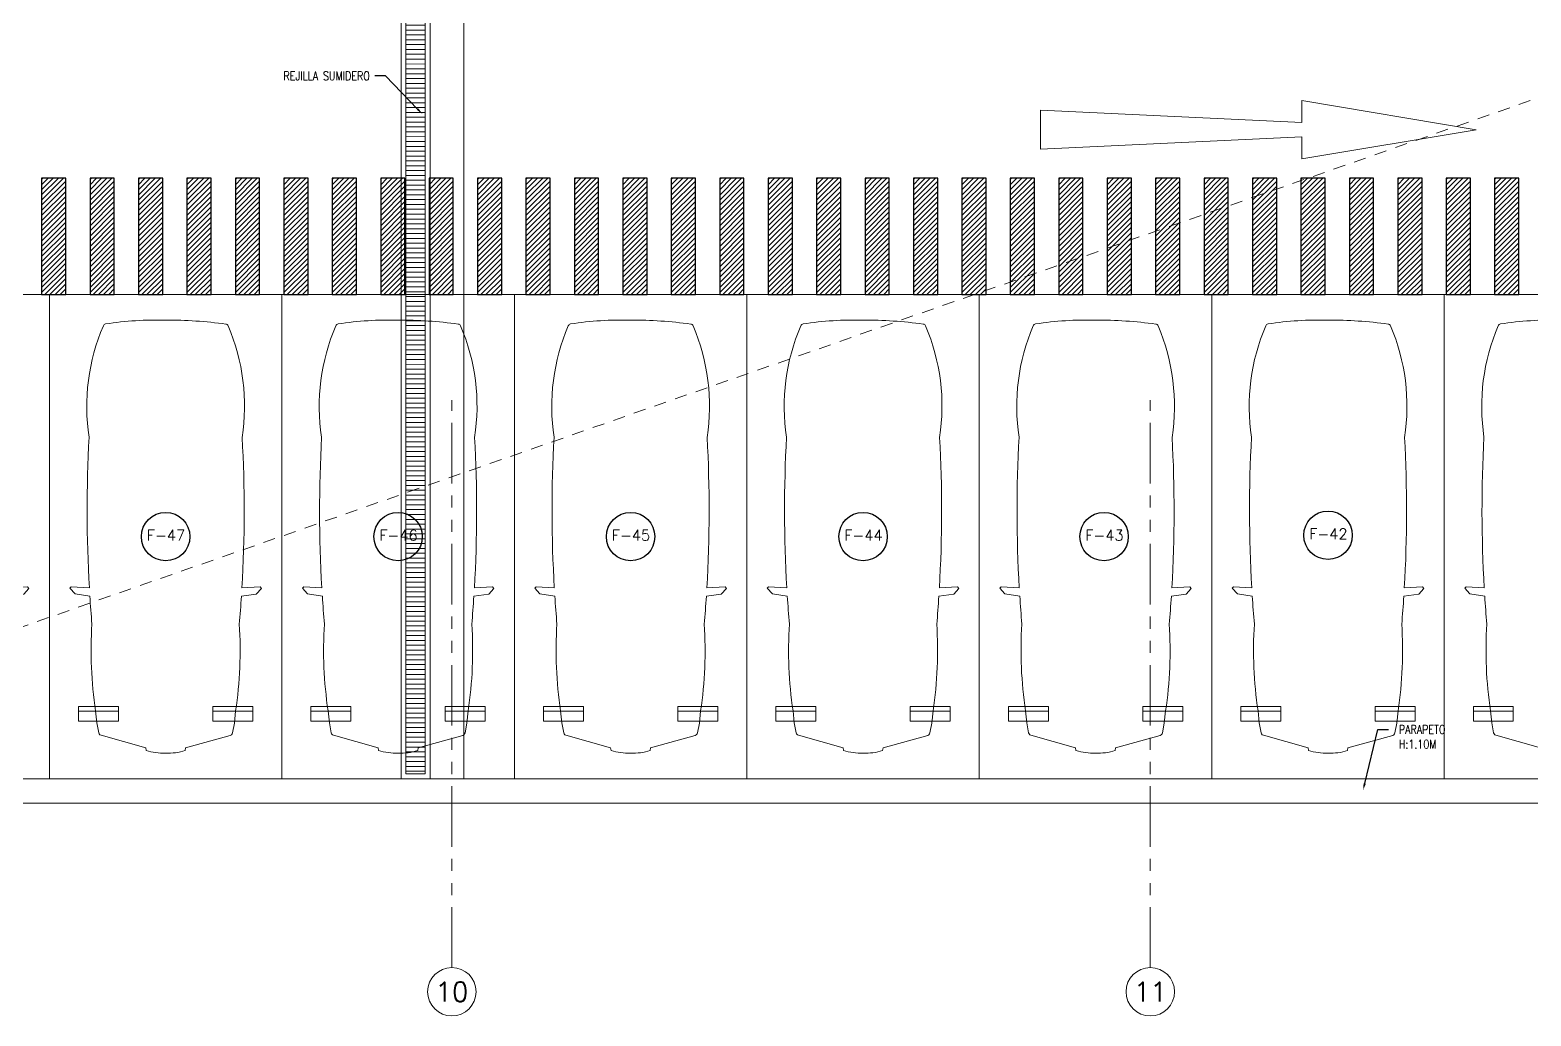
# Model space of a CAD drawing. Header units: millimetres. Extents: x 226317 to 226469, y 8188100 to 8188260.
# Drawn here: x 226398.71 to 226414.2, y 8188109.46 to 8188119.64 of the extents above; entities that cross this region are included whole.
import ezdxf
from ezdxf import colors
from ezdxf.entities.mleader import LeaderData, LeaderLine
from ezdxf.enums import TextEntityAlignment as Align
from ezdxf.math import Vec2, Vec3

# ---------------------------------------------------------------- set-up
doc = ezdxf.new("R2010")
doc.units = ezdxf.units.MM
for name, pattern in [('HIDDEN2', [0.1875, 0.125, -0.0625]), ('PHANTOM', [2.5, 1.25, -0.25, 0.25, -0.25, 0.25, -0.25]), ('PHANTOM2', [1.25, 0.625, -0.125, 0.125, -0.125, 0.125, -0.125])]:
    doc.linetypes.add(name, pattern=pattern)
for name, color, linetype in [('A-COTAS INT', 8, 'Continuous'), ('A-EJES', 8, 'PHANTOM'), ('A-LINEAS', 8, 'Continuous'), ('A-MOBILIARIO', 8, 'Continuous'), ('A-MURO BAJO', 8, 'Continuous'), ('A-NUMERO ESTAC', 8, 'Continuous'), ('A-PROYECCIONES', 8, 'HIDDEN2'), ('A-TEXTO-INDICACIONES', 8, 'Continuous'), ('CIRCULACION PEATONAL', 8, 'Continuous'), ('DLP_MURO BAJO', 8, 'Continuous')]:
    doc.layers.add(name, color=color, linetype=linetype)
doc.layers.add('A-ETAPAS', color=8, linetype='Continuous', lineweight=35, plot=False)
doc.styles.add('ROMANS', font='ROMANS.shx', dxfattribs={"oblique": 10})
doc.styles.add('TXT_COTAS', font='romans.shx', dxfattribs={"width": 0.8})

# ---------------------------------------------------------------- blocks, each defined once
blk = doc.blocks.new('*U25')
at = {"layer": 'CIRCULACION PEATONAL'}
h = blk.add_hatch(dxfattribs=at)
h.set_pattern_fill('ANSI31', color=256, scale=0.3)
h.set_pattern_definition([(45, (47.75036784235422, 0), (-0.02651650429449553, 0.02651650429449553), [])])
h.paths.add_polyline_path([(48.04736672583536, 0.2275326177477837), (47.79736672589357, 0.2275326177477837), (47.79736672589357, -0.9724673796445131), (48.04736672583536, -0.9724673796445131)])
h = blk.add_hatch(dxfattribs=at)
h.set_pattern_fill('ANSI31', color=256, scale=0.3)
h.set_pattern_definition([(45, (48.25036784235422, 0), (-0.02651650429449553, 0.02651650429449553), [])])
h.paths.add_polyline_path([(48.54736672583536, 0.2275326177477837), (48.29736672589357, 0.2275326177477837), (48.29736672589357, -0.9724673796445131), (48.54736672583536, -0.9724673796445131)])
h = blk.add_hatch(dxfattribs=at)
h.set_pattern_fill('ANSI31', color=256, scale=0.3)
h.set_pattern_definition([(45, (48.75036784235422, 0), (-0.02651650429449553, 0.02651650429449553), [])])
h.paths.add_polyline_path([(49.04736672583536, 0.2275326177477837), (48.79736672589357, 0.2275326177477837), (48.79736672589357, -0.9724673796445131), (49.04736672583536, -0.9724673796445131)])
h = blk.add_hatch(dxfattribs=at)
h.set_pattern_fill('ANSI31', color=256, scale=0.3)
h.set_pattern_definition([(45, (49.25036784235422, 0), (-0.02651650429449553, 0.02651650429449553), [])])
h.paths.add_polyline_path([(49.54736672583536, 0.2275326177477837), (49.29736672589357, 0.2275326177477837), (49.29736672589357, -0.9724673796445131), (49.54736672583536, -0.9724673796445131)])
h = blk.add_hatch(dxfattribs=at)
h.set_pattern_fill('ANSI31', color=256, scale=0.3)
h.set_pattern_definition([(45, (49.75036784235422, 0), (-0.02651650429449553, 0.02651650429449553), [])])
h.paths.add_polyline_path([(50.04736672583536, 0.2275326177477837), (49.79736672589357, 0.2275326177477837), (49.79736672589357, -0.9724673796445131), (50.04736672583536, -0.9724673796445131)])
h = blk.add_hatch(dxfattribs=at)
h.set_pattern_fill('ANSI31', color=256, scale=0.3)
h.set_pattern_definition([(45, (50.25036784235422, 0), (-0.02651650429449553, 0.02651650429449553), [])])
h.paths.add_polyline_path([(50.54736672583536, 0.2275326177477837), (50.29736672589357, 0.2275326177477837), (50.29736672589357, -0.9724673796445131), (50.54736672583536, -0.9724673796445131)])
h = blk.add_hatch(dxfattribs=at)
h.set_pattern_fill('ANSI31', color=256, scale=0.3)
h.set_pattern_definition([(45, (50.75036784235422, 0), (-0.02651650429449553, 0.02651650429449553), [])])
h.paths.add_polyline_path([(51.04736672583536, 0.2275326177477837), (50.79736672589357, 0.2275326177477837), (50.79736672589357, -0.9724673796445131), (51.04736672583536, -0.9724673796445131)])
h = blk.add_hatch(dxfattribs=at)
h.set_pattern_fill('ANSI31', color=256, scale=0.3)
h.set_pattern_definition([(45, (51.25036784235422, 0), (-0.02651650429449553, 0.02651650429449553), [])])
h.paths.add_polyline_path([(51.54736672583536, 0.2275326177477837), (51.29736672589357, 0.2275326177477837), (51.29736672589357, -0.9724673796445131), (51.54736672583536, -0.9724673796445131)])
h = blk.add_hatch(dxfattribs=at)
h.set_pattern_fill('ANSI31', color=256, scale=0.3)
h.set_pattern_definition([(45, (51.75036784235422, 0), (-0.02651650429449553, 0.02651650429449553), [])])
h.paths.add_polyline_path([(52.04736672583536, 0.2275326177477837), (51.79736672589357, 0.2275326177477837), (51.79736672589357, -0.9724673796445131), (52.04736672583536, -0.9724673796445131)])
h = blk.add_hatch(dxfattribs=at)
h.set_pattern_fill('ANSI31', color=256, scale=0.3)
h.set_pattern_definition([(45, (52.25036784235422, 0), (-0.02651650429449553, 0.02651650429449553), [])])
h.paths.add_polyline_path([(52.54736672583536, 0.2275326177477837), (52.29736672589357, 0.2275326177477837), (52.29736672589357, -0.9724673796445131), (52.54736672583536, -0.9724673796445131)])
h = blk.add_hatch(dxfattribs=at)
h.set_pattern_fill('ANSI31', color=256, scale=0.3)
h.set_pattern_definition([(45, (52.75036784235422, 0), (-0.02651650429449553, 0.02651650429449553), [])])
h.paths.add_polyline_path([(53.04736672583536, 0.2275326177477837), (52.79736672589357, 0.2275326177477837), (52.79736672589357, -0.9724673796445131), (53.04736672583536, -0.9724673796445131)])
h = blk.add_hatch(dxfattribs=at)
h.set_pattern_fill('ANSI31', color=256, scale=0.3)
h.set_pattern_definition([(45, (53.25036784235422, 0), (-0.02651650429449553, 0.02651650429449553), [])])
h.paths.add_polyline_path([(53.54736672583536, 0.2275326177477837), (53.29736672589357, 0.2275326177477837), (53.29736672589357, -0.9724673796445131), (53.54736672583536, -0.9724673796445131)])
h = blk.add_hatch(dxfattribs=at)
h.set_pattern_fill('ANSI31', color=256, scale=0.3)
h.set_pattern_definition([(45, (53.75036784235422, 0), (-0.02651650429449553, 0.02651650429449553), [])])
h.paths.add_polyline_path([(54.04736672583536, 0.2275326177477837), (53.79736672589357, 0.2275326177477837), (53.79736672589357, -0.9724673796445131), (54.04736672583536, -0.9724673796445131)])
h = blk.add_hatch(dxfattribs=at)
h.set_pattern_fill('ANSI31', color=256, scale=0.3)
h.set_pattern_definition([(45, (54.25036784235422, 0), (-0.02651650429449553, 0.02651650429449553), [])])
h.paths.add_polyline_path([(54.54736672583536, 0.2275326177477837), (54.29736672589357, 0.2275326177477837), (54.29736672589357, -0.9724673796445131), (54.54736672583536, -0.9724673796445131)])
h = blk.add_hatch(dxfattribs=at)
h.set_pattern_fill('ANSI31', color=256, scale=0.3)
h.set_pattern_definition([(45, (54.75036784235422, 0), (-0.02651650429449553, 0.02651650429449553), [])])
h.paths.add_polyline_path([(55.04736672583536, 0.2275326177477837), (54.79736672589357, 0.2275326177477837), (54.79736672589357, -0.9724673796445131), (55.04736672583536, -0.9724673796445131)])
h = blk.add_hatch(dxfattribs=at)
h.set_pattern_fill('ANSI31', color=256, scale=0.3)
h.set_pattern_definition([(45, (55.25036784235422, 0), (-0.02651650429449553, 0.02651650429449553), [])])
h.paths.add_polyline_path([(55.54736672583536, 0.2275326177477837), (55.29736672589357, 0.2275326177477837), (55.29736672589357, -0.9724673796445131), (55.54736672583536, -0.9724673796445131)])
h = blk.add_hatch(dxfattribs=at)
h.set_pattern_fill('ANSI31', color=256, scale=0.3)
h.set_pattern_definition([(45, (55.75036784235422, 0), (-0.02651650429449553, 0.02651650429449553), [])])
h.paths.add_polyline_path([(56.04736672583536, 0.2275326177477837), (55.79736672589357, 0.2275326177477837), (55.79736672589357, -0.9724673796445131), (56.04736672583536, -0.9724673796445131)])
h = blk.add_hatch(dxfattribs=at)
h.set_pattern_fill('ANSI31', color=256, scale=0.3)
h.set_pattern_definition([(45, (56.25036784235422, 0), (-0.02651650429449553, 0.02651650429449553), [])])
h.paths.add_polyline_path([(56.54736672583536, 0.2275326177477837), (56.29736672589357, 0.2275326177477837), (56.29736672589357, -0.9724673796445131), (56.54736672583536, -0.9724673796445131)])
h = blk.add_hatch(dxfattribs=at)
h.set_pattern_fill('ANSI31', color=256, scale=0.3)
h.set_pattern_definition([(45, (56.75036784235422, 0), (-0.02651650429449553, 0.02651650429449553), [])])
h.paths.add_polyline_path([(57.04736672583536, 0.2275326177477837), (56.79736672589357, 0.2275326177477837), (56.79736672589357, -0.9724673796445131), (57.04736672583536, -0.9724673796445131)])
h = blk.add_hatch(dxfattribs=at)
h.set_pattern_fill('ANSI31', color=256, scale=0.3)
h.set_pattern_definition([(45, (57.25036784235422, 0), (-0.02651650429449553, 0.02651650429449553), [])])
h.paths.add_polyline_path([(57.54736672583536, 0.2275326177477837), (57.29736672589357, 0.2275326177477837), (57.29736672589357, -0.9724673796445131), (57.54736672583536, -0.9724673796445131)])
h = blk.add_hatch(dxfattribs=at)
h.set_pattern_fill('ANSI31', color=256, scale=0.3)
h.set_pattern_definition([(45, (57.75036784235422, 0), (-0.02651650429449553, 0.02651650429449553), [])])
h.paths.add_polyline_path([(58.04736672583536, 0.2275326177477837), (57.79736672589357, 0.2275326177477837), (57.79736672589357, -0.9724673796445131), (58.04736672583536, -0.9724673796445131)])
h = blk.add_hatch(dxfattribs=at)
h.set_pattern_fill('ANSI31', color=256, scale=0.3)
h.set_pattern_definition([(45, (58.25036784235422, 0), (-0.02651650429449553, 0.02651650429449553), [])])
h.paths.add_polyline_path([(58.54736672583536, 0.2275326177477837), (58.29736672589357, 0.2275326177477837), (58.29736672589357, -0.9724673796445131), (58.54736672583536, -0.9724673796445131)])
h = blk.add_hatch(dxfattribs=at)
h.set_pattern_fill('ANSI31', color=256, scale=0.3)
h.set_pattern_definition([(45, (58.75036784235422, 0), (-0.02651650429449553, 0.02651650429449553), [])])
h.paths.add_polyline_path([(59.04736672583536, 0.2275326177477837), (58.79736672589357, 0.2275326177477837), (58.79736672589357, -0.9724673796445131), (59.04736672583536, -0.9724673796445131)])
h = blk.add_hatch(dxfattribs=at)
h.set_pattern_fill('ANSI31', color=256, scale=0.3)
h.set_pattern_definition([(45, (59.25036784235422, 0), (-0.02651650429449553, 0.02651650429449553), [])])
h.paths.add_polyline_path([(59.54736672583536, 0.2275326177477837), (59.29736672589357, 0.2275326177477837), (59.29736672589357, -0.9724673796445131), (59.54736672583536, -0.9724673796445131)])
h = blk.add_hatch(dxfattribs=at)
h.set_pattern_fill('ANSI31', color=256, scale=0.3)
h.set_pattern_definition([(45, (59.75036784235422, 0), (-0.02651650429449553, 0.02651650429449553), [])])
h.paths.add_polyline_path([(60.04736672583536, 0.2275326177477837), (59.79736672589357, 0.2275326177477837), (59.79736672589357, -0.9724673796445131), (60.04736672583536, -0.9724673796445131)])
h = blk.add_hatch(dxfattribs=at)
h.set_pattern_fill('ANSI31', color=256, scale=0.3)
h.set_pattern_definition([(45, (60.25036784235422, 0), (-0.02651650429449553, 0.02651650429449553), [])])
h.paths.add_polyline_path([(60.54736672583536, 0.2275326177477837), (60.29736672589357, 0.2275326177477837), (60.29736672589357, -0.9724673796445131), (60.54736672583536, -0.9724673796445131)])
h = blk.add_hatch(dxfattribs=at)
h.set_pattern_fill('ANSI31', color=256, scale=0.3)
h.set_pattern_definition([(45, (60.75036784235422, 0), (-0.02651650429449553, 0.02651650429449553), [])])
h.paths.add_polyline_path([(61.04736672583536, 0.2275326177477837), (60.79736672589357, 0.2275326177477837), (60.79736672589357, -0.9724673796445131), (61.04736672583536, -0.9724673796445131)])
h = blk.add_hatch(dxfattribs=at)
h.set_pattern_fill('ANSI31', color=256, scale=0.3)
h.set_pattern_definition([(45, (61.25036784235422, 0), (-0.02651650429449553, 0.02651650429449553), [])])
h.paths.add_polyline_path([(61.54736672583536, 0.2275326177477837), (61.29736672589357, 0.2275326177477837), (61.29736672589357, -0.9724673796445131), (61.54736672583536, -0.9724673796445131)])
h = blk.add_hatch(dxfattribs=at)
h.set_pattern_fill('ANSI31', color=256, scale=0.3)
h.set_pattern_definition([(45, (61.75036784235422, 0), (-0.02651650429449553, 0.02651650429449553), [])])
h.paths.add_polyline_path([(62.04736672583536, 0.2275326177477837), (61.79736672589357, 0.2275326177477837), (61.79736672589357, -0.9724673796445131), (62.04736672583536, -0.9724673796445131)])
h = blk.add_hatch(dxfattribs=at)
h.set_pattern_fill('ANSI31', color=256, scale=0.3)
h.set_pattern_definition([(45, (62.25036784235422, 0), (-0.02651650429449553, 0.02651650429449553), [])])
h.paths.add_polyline_path([(62.54736672583536, 0.2275326177477837), (62.29736672589357, 0.2275326177477837), (62.29736672589357, -0.9724673796445131), (62.54736672583536, -0.9724673796445131)])
h = blk.add_hatch(dxfattribs=at)
h.set_pattern_fill('ANSI31', color=256, scale=0.3)
h.set_pattern_definition([(45, (62.75036784235422, 0), (-0.02651650429449553, 0.02651650429449553), [])])
h.paths.add_polyline_path([(63.04736672583536, 0.2275326177477837), (62.79736672589357, 0.2275326177477837), (62.79736672589357, -0.9724673796445131), (63.04736672583536, -0.9724673796445131)])
for points in [[(47.79736672589357, -0.9724673796445131), (48.04736672583536, -0.9724673796445131), (48.04736672583536, 0.2275326177477837), (47.79736672589357, 0.2275326177477837)], [(48.29736672589357, -0.9724673796445131), (48.54736672583536, -0.9724673796445131), (48.54736672583536, 0.2275326177477837), (48.29736672589357, 0.2275326177477837)], [(48.79736672589357, -0.9724673796445131), (49.04736672583536, -0.9724673796445131), (49.04736672583536, 0.2275326177477837), (48.79736672589357, 0.2275326177477837)], [(49.29736672589357, -0.9724673796445131), (49.54736672583536, -0.9724673796445131), (49.54736672583536, 0.2275326177477837), (49.29736672589357, 0.2275326177477837)], [(49.79736672589357, -0.9724673796445131), (50.04736672583536, -0.9724673796445131), (50.04736672583536, 0.2275326177477837), (49.79736672589357, 0.2275326177477837)], [(50.29736672589357, -0.9724673796445131), (50.54736672583536, -0.9724673796445131), (50.54736672583536, 0.2275326177477837), (50.29736672589357, 0.2275326177477837)], [(50.79736672589357, -0.9724673796445131), (51.04736672583536, -0.9724673796445131), (51.04736672583536, 0.2275326177477837), (50.79736672589357, 0.2275326177477837)], [(51.29736672589357, -0.9724673796445131), (51.54736672583536, -0.9724673796445131), (51.54736672583536, 0.2275326177477837), (51.29736672589357, 0.2275326177477837)], [(51.79736672589357, -0.9724673796445131), (52.04736672583536, -0.9724673796445131), (52.04736672583536, 0.2275326177477837), (51.79736672589357, 0.2275326177477837)], [(52.29736672589357, -0.9724673796445131), (52.54736672583536, -0.9724673796445131), (52.54736672583536, 0.2275326177477837), (52.29736672589357, 0.2275326177477837)], [(52.79736672589357, -0.9724673796445131), (53.04736672583536, -0.9724673796445131), (53.04736672583536, 0.2275326177477837), (52.79736672589357, 0.2275326177477837)], [(53.29736672589357, -0.9724673796445131), (53.54736672583536, -0.9724673796445131), (53.54736672583536, 0.2275326177477837), (53.29736672589357, 0.2275326177477837)], [(53.79736672589357, -0.9724673796445131), (54.04736672583536, -0.9724673796445131), (54.04736672583536, 0.2275326177477837), (53.79736672589357, 0.2275326177477837)], [(54.29736672589357, -0.9724673796445131), (54.54736672583536, -0.9724673796445131), (54.54736672583536, 0.2275326177477837), (54.29736672589357, 0.2275326177477837)], [(54.79736672589357, -0.9724673796445131), (55.04736672583536, -0.9724673796445131), (55.04736672583536, 0.2275326177477837), (54.79736672589357, 0.2275326177477837)], [(55.29736672589357, -0.9724673796445131), (55.54736672583536, -0.9724673796445131), (55.54736672583536, 0.2275326177477837), (55.29736672589357, 0.2275326177477837)], [(55.79736672589357, -0.9724673796445131), (56.04736672583536, -0.9724673796445131), (56.04736672583536, 0.2275326177477837), (55.79736672589357, 0.2275326177477837)], [(56.29736672589357, -0.9724673796445131), (56.54736672583536, -0.9724673796445131), (56.54736672583536, 0.2275326177477837), (56.29736672589357, 0.2275326177477837)], [(56.79736672589357, -0.9724673796445131), (57.04736672583536, -0.9724673796445131), (57.04736672583536, 0.2275326177477837), (56.79736672589357, 0.2275326177477837)], [(57.29736672589357, -0.9724673796445131), (57.54736672583536, -0.9724673796445131), (57.54736672583536, 0.2275326177477837), (57.29736672589357, 0.2275326177477837)], [(57.79736672589357, -0.9724673796445131), (58.04736672583536, -0.9724673796445131), (58.04736672583536, 0.2275326177477837), (57.79736672589357, 0.2275326177477837)], [(58.29736672589357, -0.9724673796445131), (58.54736672583536, -0.9724673796445131), (58.54736672583536, 0.2275326177477837), (58.29736672589357, 0.2275326177477837)], [(58.79736672589357, -0.9724673796445131), (59.04736672583536, -0.9724673796445131), (59.04736672583536, 0.2275326177477837), (58.79736672589357, 0.2275326177477837)], [(59.29736672589357, -0.9724673796445131), (59.54736672583536, -0.9724673796445131), (59.54736672583536, 0.2275326177477837), (59.29736672589357, 0.2275326177477837)], [(59.79736672589357, -0.9724673796445131), (60.04736672583536, -0.9724673796445131), (60.04736672583536, 0.2275326177477837), (59.79736672589357, 0.2275326177477837)], [(60.29736672589357, -0.9724673796445131), (60.54736672583536, -0.9724673796445131), (60.54736672583536, 0.2275326177477837), (60.29736672589357, 0.2275326177477837)], [(60.79736672589357, -0.9724673796445131), (61.04736672583536, -0.9724673796445131), (61.04736672583536, 0.2275326177477837), (60.79736672589357, 0.2275326177477837)], [(61.29736672589357, -0.9724673796445131), (61.54736672583536, -0.9724673796445131), (61.54736672583536, 0.2275326177477837), (61.29736672589357, 0.2275326177477837)], [(61.79736672589357, -0.9724673796445131), (62.04736672583536, -0.9724673796445131), (62.04736672583536, 0.2275326177477837), (61.79736672589357, 0.2275326177477837)], [(62.29736672589357, -0.9724673796445131), (62.54736672583536, -0.9724673796445131), (62.54736672583536, 0.2275326177477837), (62.29736672589357, 0.2275326177477837)], [(62.79736672589357, -0.9724673796445131), (63.04736672583536, -0.9724673796445131), (63.04736672583536, 0.2275326177477837), (62.79736672589357, 0.2275326177477837)]]:
    blk.add_lwpolyline(points, close=True, dxfattribs=at)
blk = doc.blocks.new('EJES 1P')
at = {"layer": 'A-EJES', "color": 8, "linetype": 'PHANTOM2', "lineweight": 0}
for points in [[(55.9943362424965, -18.15109878685325), (55.99433518093429, -12.29184515494853)], [(63.20433618087554, -18.15109878778458), (63.20433511931333, -12.29184515587986)]]:
    blk.add_lwpolyline(points, dxfattribs=at)
at = {"layer": 'A-EJES', "color": 8, "linetype": 'Continuous', "lineweight": 0}
for centre in [(55.99433624205994, -18.39818096533418), (63.20433618043899, -18.3981809662655)]:
    blk.add_circle(centre, 0.25, dxfattribs=at)
at = {"layer": 'A-EJES', "color": 8, "linetype": 'Continuous', "lineweight": 0, "style": 'ROMANS'}
for s, p in [('10', (55.99433624205994, -18.39818096533418)), ('11', (63.20433618043899, -18.3981809662655))]:
    blk.add_text(s, height=0.2, dxfattribs=at).set_placement(p, align=Align.MIDDLE_CENTER)
blk = doc.blocks.new('EJE')
at = {"linetype": 'Continuous'}
blk.add_circle((-4.656613e-10, -3.7252903e-09), 0.5, dxfattribs=at)
at = {"layer": 'A-TEXTO-INDICACIONES', "style": 'ROMANS'}
blk.add_attdef('EJE', text='', height=0.22, rotation=1.067217058e-07, dxfattribs=at).set_placement((0.0068061400004788, 0.02766973558132052), align=Align.MIDDLE_CENTER)
blk = doc.blocks.new('numeración')
at = {"layer": 'A-NUMERO ESTAC', "color": 8, "lineweight": 0, "xscale": 0.5, "yscale": 0.5, "zscale": 0.5}
for p, values in [((-64.97066924252431, -98.20025485940278), {'EJE': 'F-47'}), ((-62.5706692422973, -98.20025485940278), {'EJE': 'F-46'}), ((-60.17066924230312, -98.20025485940278), {'EJE': 'F-45'}), ((-57.77066924254177, -98.20025485940278), {'EJE': 'F-44'}), ((-55.28274744778173, -98.20025485940278), {'EJE': 'F-43'}), ((-52.97066924255341, -98.18641999177635), {'EJE': 'F-42'})]:
    blk.add_blockref('EJE', p, dxfattribs=at).add_auto_attribs(values)
blk = doc.blocks.new('*U60')
at = {"color": 8, "lineweight": 0, "ltscale": 0.5}
for p, q in [((0.2999999999064606, 4.301899374723462), (0.712564089486434, 4.301899372860816)), ((2.099999999894819, 4.301899374723462), (1.687435910314844, 4.301899374723462))]:
    blk.add_line(p, q, dxfattribs=at)
for points in [[(0, 0), (2.400000000000003, 0), (2.400000000000003, 5), (0, 5)], [(0.2999999999064606, 4.405005575418499), (0.2999999999064606, 4.25500557504597), (0.712564089486434, 4.25500557504597), (0.712564089486434, 4.405005573555852)], [(1.687435910314844, 4.405005575418499), (1.687435910314844, 4.25500557504597), (2.099999999894819, 4.25500557504597), (2.099999999894819, 4.405005575418499)]]:
    blk.add_lwpolyline(points, close=True, dxfattribs=at)
blk.add_lwpolyline([(1.987528844945797, 3.028522202071265), (2.174826331529359, 3.017961387783316), (2.188677233038063, 3.033225936144618), (2.135582110820861, 3.092103478759553), (1.982238905377762, 3.114782713422947, 0.005253419644038889), (1.960610162169651, 3.403024230234966, 0.05323468880448375), (1.922881289012321, 4.298445265069629), (1.909960859082231, 4.423920004889395), (1.890709687699156, 4.525403541773585), (1.886232188128608, 4.534997764310868, 0.2186562557100147), (1.867137849190796, 4.551199094653156), (1.405784301436099, 4.68041331440213), (1.402100344206071, 4.707649311509477, 0.09155394760763061), (1.199999999999965, 4.734330136008744, 0.09162043732155131), (0.9978996558110811, 4.708804217427994), (0.9942156983651791, 4.681568217724587), (0.532862150615877, 4.552353999814748, 0.2186562552153479), (0.5137678116788742, 4.536152669489409), (0.509290312102123, 4.526558446958687), (0.4900391407772553, 4.4250749100745), (0.4771187106999186, 4.299600172615821, 0.05323468880111815), (0.4393898377046448, 3.404179129908862, 0.005253420110187526), (0.4177610936803398, 3.115937606692341), (0.2644178889804173, 3.093258382082013), (0.2113227668214244, 3.034380841329721), (0.2251736682137129, 3.01911629296842), (0.4124711549047355, 3.029677107255861, 0.02826491459471849), (0.4099966653127016, 1.475695204805616, 0.1399238157925407), (0.5546126963907227, 0.324876973164095, 0.2721479777528903), (0.5785017503985411, 0.3060667694362756, 0.035352843949907), (1.200000000000272, 0.2656698639912349, 0.0456386399384704), (1.819188438492293, 0.3049118635303407, 0.2721479761988349), (1.843077493167715, 0.3237220675503025, 0.1398888083936435), (1.990003335143852, 1.474540296761161, 0.02826491464424222)], format="xyb", close=True, dxfattribs=at)
blk = doc.blocks.new('PO_GUARDIA CIVIL ESQ FAISANES_PLANTAS_Sotanos_REVA_2022.01.24 - copia$0$XREF_SOTANOS - ETAPA 1-2020.06.26$0$frr')
at = {"color": 8, "lineweight": 0}
blk.add_lwpolyline([(-0.2000000000000455, -4.499999999999886), (0.2000000000000455, -4.5), (0.07500150000004169, -1.800000000000068), (0.2999999999999545, -1.799999999999955), (0, 0), (-0.2999999999999545, -1.799999999999955), (-0.07500149999981431, -1.799999999999955)], close=True, dxfattribs=at)
blk = doc.blocks.new('TEXTOSSS')
at = {"transparency": 33554483, "rotation": 270}
blk.add_blockref('PO_GUARDIA CIVIL ESQ FAISANES_PLANTAS_Sotanos_REVA_2022.01.24 - copia$0$XREF_SOTANOS - ETAPA 1-2020.06.26$0$frr', (-54.17189817124745, -82.80000145733356), dxfattribs=at)
at = {"layer": 'A-TEXTO-INDICACIONES', "color": 8, "lineweight": 0}
ml = blk.add_multileader_mtext('Standard', dxfattribs=at)
ml.set_content('REJILLA SUMIDERO', color=8, style='TXT_COTAS')
ml.set_leader_properties(color=7)
ml.build(insert=Vec2(0, 0))
ml.multileader.update_dxf_attribs({"dogleg_length": 0.1104934798556762, "arrow_head_size": 0.07})
ctx = ml.context
ctx.base_point, ctx.char_height, ctx.arrow_head_size, ctx.landing_gap_size, ctx.plane_origin = Vec3(-66.62767332161087, -82.24449497368187), 0.09, 0.07, 0.05, Vec3(-66.22649179326254, -82.7694824161008)
ctx.text_align_type = 2
notes = []
notes.append((ctx, [(1, (1, 1, 0), (-65.43317984175519, -82.24449497368187), (-1, 0), 0.1104934798556762, [(0, [(-65.05146151973167, -82.63813351467252)], 0, [])])]))
ctx.mtext.insert, ctx.mtext.width, ctx.mtext.alignment, ctx.mtext.flow_direction = Vec3(-65.59367332162219, -82.19949497375637), 1.012012492574286, 3, 5
ml = blk.add_multileader_mtext('Standard', dxfattribs=at)
ml.set_content('\\pxsm1,ql,t16;PARAPETO\\PH:1.10M', color=8, style='TXT_COTAS')
ml.set_leader_properties(color=7)
ml.build(insert=Vec2(0, 0))
ml.multileader.update_dxf_attribs({"dogleg_length": 0.1104934798556762, "arrow_head_size": 0.07})
ctx = ml.context
ctx.base_point, ctx.char_height, ctx.arrow_head_size, ctx.landing_gap_size, ctx.plane_origin = Vec3(-55.07874536662098, -88.99143027327955), 0.09, 0.07, 0.05, Vec3(-55.3424686556973, -89.43165484257042)
ctx.text_align_type = 2
notes.append((ctx, [(0, (1, 1, 0), (-55.18923884647666, -88.99143027327955), (1, 0), 0.1104934798556762, [(0, [(-55.34001989584067, -89.6178157767281)], 0, [])])]))
ctx.mtext.insert, ctx.mtext.width, ctx.mtext.defined_height, ctx.mtext.alignment, ctx.mtext.flow_direction = Vec3(-54.51788822378148, -88.94643027335405), 0.4533864259426719, 0.4369191216492239, 3, 5
for ctx, leaders in notes:
    for number, flags, end, landing, length, lines in leaders:
        leader = LeaderData()
        leader.index, (leader.has_last_leader_line, leader.has_dogleg_vector, leader.attachment_direction) = number, flags
        leader.last_leader_point, leader.dogleg_vector, leader.dogleg_length = Vec3(end), Vec3(landing), length
        for number, points, colour, breaks in lines:
            line = LeaderLine()
            line.index, line.vertices, line.color, line.breaks = number, Vec3.list(points), colors.encode_raw_color(colour), breaks
            leader.lines.append(line)
        ctx.leaders.append(leader)
blk = doc.blocks.new('arq. estac.')
at = {"lineweight": 0}
h = blk.add_hatch(dxfattribs=at)
h.set_pattern_fill('_USER', color=8, scale=0.05, angle=-180, pattern_type=0)
h.set_pattern_definition([(180, (453135.5173912937, 16376269.58647458), (-1.83697019872103e-17, -0.05), [])])
h.paths.add_polyline_path([(226698.2091257057, 8188116.603896274), (226698.0091257046, 8188116.603896274), (226698.0091257055, 8188132.503892601), (226698.2091257057, 8188132.503892601)])
at = {"color": 8, "lineweight": 0}
for points in [[(226698.2591257055, 8188116.553896274), (226697.9591257048, 8188116.553896274), (226697.9591257057, 8188132.553892601), (226698.2591257055, 8188132.553892601)], [(226698.2091257057, 8188116.603896274), (226698.0091257046, 8188116.603896274), (226698.0091257055, 8188132.503892601), (226698.2091257057, 8188132.503892601)]]:
    blk.add_lwpolyline(points, close=True, dxfattribs=at)
at = {"layer": 'A-LINEAS', "color": 8, "lineweight": 0}
blk.add_lwpolyline([(226698.6091257054, 8188116.553895663), (226730.2891254524, 8188116.553893181), (226730.2891256264, 8188132.553892915), (226698.6091257054, 8188132.553894022)], close=True, dxfattribs=at)
at = {"layer": 'A-MURO BAJO', "color": 8, "lineweight": 0}
for points in [[(226626.0486841458, 8188122.990833599), (226627.635867991, 8188116.303894834), (226759.3791256264, 8188116.303895157)], [(226643.8147928211, 8188116.553896002), (226759.1291257176, 8188116.553895959), (226759.1291257922, 8188121.553895336)]]:
    blk.add_lwpolyline(points, dxfattribs=at)
at = {"layer": 'A-PROYECCIONES', "color": 8, "lineweight": 0}
blk.add_line((226689.5291257859, 8188116.546937685), (226735.4141408724, 8188132.553896175), dxfattribs=at)
blk.add_blockref('EJES 1P', (226642.4897912069, 8188132.75389568))
at = {"transparency": 33554483, "rotation": 270}
blk.add_blockref('PO_GUARDIA CIVIL ESQ FAISANES_PLANTAS_Sotanos_REVA_2022.01.24 - copia$0$XREF_SOTANOS - ETAPA 1-2020.06.26$0$frr', (226709.059125965, 8188123.253895883), dxfattribs=at)
at = {"rotation": 180.0005141974605}
blk.add_blockref('*U25', (226757.2965010836, 8188121.780569638), dxfattribs=at)
at = {"layer": 'A-COTAS INT'}
blk.add_blockref('TEXTOSSS', (226763.2310241363, 8188206.05389734), dxfattribs=at)
at = {"layer": 'A-ETAPAS'}
blk.add_blockref('numeración', (226760.4997950284, 8188217.254150522), dxfattribs=at)
at = {"layer": 'A-MOBILIARIO', "rotation": 180}
for p in [(226694.3291257859, 8188121.553895663), (226696.7291257858, 8188121.553895663), (226699.1291257858, 8188121.553895663), (226701.5291257858, 8188121.553895663), (226703.9291257858, 8188121.553895663), (226706.3291257858, 8188121.553895663), (226708.7291257858, 8188121.553895663), (226711.1291257858, 8188121.553895663)]:
    blk.add_blockref('*U60', p, dxfattribs=at)
at = {"layer": 'DLP_MURO BAJO', "color": 8}
blk.add_blockref('EJES 1P', (226642.4897912069, 8188132.75389568), dxfattribs=at)

msp = doc.modelspace()

# ---------------------------------------------------------------- block references
msp.add_blockref('arq. estac.', (-295.4220376470475, -4.645514124073088))

doc.saveas('drawing.dxf')
